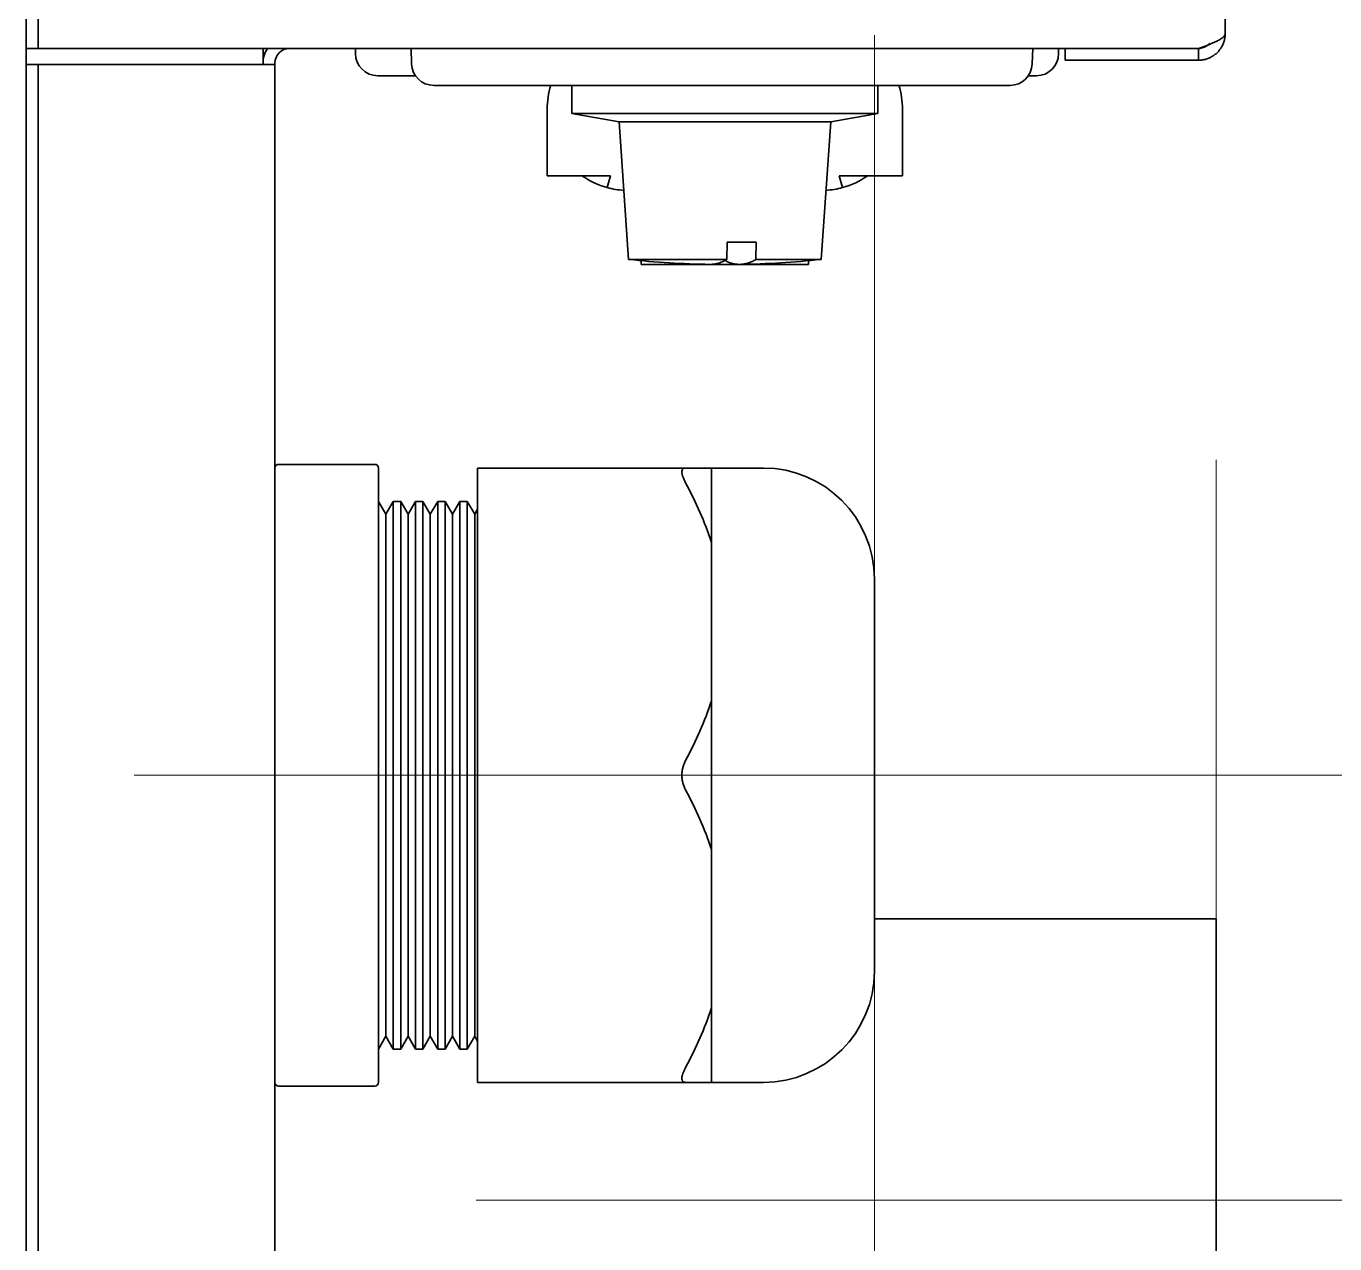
# Model space of a CAD drawing. Extents: x 6569 to 10251, y -294 to 3100.
# Drawn here: x 8204.6 to 8293, y 1344.1 to 1426.3 of the extents above; entities that cross this region are included whole.
import ezdxf

# ---------------------------------------------------------------- set-up
doc = ezdxf.new("R2010")
doc.units = 0
doc.header["$LTSCALE"] = 5
doc.layers.get('0').update_dxf_attribs({"linetype": 'CONTINUOUS', "lineweight": 0})
doc.layers.add('1', color=7, linetype='CONTINUOUS', true_color=0xffffff)

msp = doc.modelspace()

# ---------------------------------------------------------------- linework, layer by layer
at = {"color": 1}
for p, q in [((8261.864, 1425.726), (8261.864, 1325.726)), ((8211.864, 1375.726), (8311.864, 1375.726))]:
    msp.add_line(p, q, dxfattribs=at)
at = {"color": 6}
for p, q in [((8284.964, 1397.026), (8284.964, 1297.026)), ((8234.964, 1347.026), (8334.964, 1347.026))]:
    msp.add_line(p, q, dxfattribs=at)
at = {"layer": '1', "color": 7, "linetype": 'Continuous', "lineweight": 35}
for p, q in [((8204.564, 1881.326), (8204.564, 1277.426)), ((8285.564, 1425.826), (8285.564, 1881.322)), ((8205.364, 1426.826), (8205.364, 1424.826)), ((8205.364, 1424.826), (8204.564, 1424.826)), ((8205.364, 1424.826), (8206.364, 1424.826)), ((8283.764, 1424.826), (8206.364, 1424.826)), ((8220.564, 1423.824), (8220.564, 1424.825)), ((8226.814, 1424.826), (8226.814, 1424.476)), ((8230.564, 1424.826), (8230.601, 1423.774)), ((8272.564, 1424.826), (8272.528, 1423.774)), ((8274.314, 1424.476), (8274.314, 1424.826)), ((8274.764, 1424.026), (8274.764, 1424.826)), ((8283.764, 1424.826), (8283.764, 1424.026)), ((8204.564, 1423.726), (8205.364, 1423.726)), ((8205.364, 1423.726), (8206.364, 1423.726)), ((8205.364, 1423.726), (8205.364, 1421.726)), ((8219.564, 1423.726), (8206.364, 1423.726)), ((8219.564, 1423.726), (8221.364, 1423.726)), ((8220.564, 1423.726), (8220.564, 1423.824)), ((8221.364, 1423.826), (8221.364, 1423.726)), ((8221.364, 1287.026), (8221.364, 1423.726)), ((8276.764, 1424.026), (8274.764, 1424.026)), ((8283.764, 1424.026), (8276.764, 1424.026)), ((8228.314, 1422.976), (8230.864, 1422.976)), ((8272.265, 1422.976), (8272.814, 1422.976)), ((8205.364, 1421.726), (8205.364, 1288.026)), ((8235.564, 1422.326), (8232.1, 1422.326)), ((8267.564, 1422.326), (8235.564, 1422.326)), ((8241.434, 1422.326), (8241.434, 1420.426)), ((8262.094, 1420.426), (8262.094, 1422.326)), ((8271.029, 1422.326), (8267.564, 1422.326)), ((8239.764, 1420.726), (8239.764, 1416.226)), ((8263.764, 1416.226), (8263.764, 1420.726)), ((8241.434, 1420.426), (8244.614, 1419.865)), ((8241.591, 1420.426), (8241.434, 1420.426)), ((8262.094, 1420.426), (8241.591, 1420.426)), ((8244.614, 1419.865), (8245.264, 1410.57)), ((8253.006, 1419.865), (8244.614, 1419.865)), ((8258.914, 1419.865), (8253.006, 1419.865)), ((8258.264, 1410.57), (8258.914, 1419.865)), ((8258.914, 1419.865), (8262.094, 1420.426)), ((8239.764, 1416.226), (8244.037, 1416.226)), ((8244.037, 1416.226), (8243.817, 1415.42)), ((8259.711, 1415.42), (8259.492, 1416.226)), ((8259.492, 1416.226), (8263.764, 1416.226)), ((8251.909, 1411.733), (8251.895, 1410.57)), ((8253.879, 1411.733), (8251.909, 1411.733)), ((8253.864, 1410.57), (8253.879, 1411.733)), ((8245.264, 1410.57), (8251.895, 1410.57)), ((8246.114, 1410.485), (8246.114, 1410.226)), ((8248.939, 1410.226), (8246.114, 1410.226)), ((8248.939, 1410.289), (8248.939, 1410.226)), ((8254.589, 1410.226), (8248.939, 1410.226)), ((8258.264, 1410.57), (8253.864, 1410.57)), ((8254.589, 1410.289), (8254.589, 1410.226)), ((8257.414, 1410.226), (8254.589, 1410.226)), ((8257.414, 1410.485), (8257.414, 1410.226)), ((8221.614, 1396.726), (8228.114, 1396.726)), ((8228.364, 1396.476), (8228.364, 1395.601)), ((8235.064, 1395.476), (8235.064, 1396.476)), ((8235.064, 1396.476), (8249.111, 1396.476)), ((8250.864, 1396.476), (8250.864, 1391.453)), ((8254.364, 1396.476), (8250.864, 1396.476)), ((8228.364, 1395.601), (8228.364, 1376.601)), ((8235.064, 1395.476), (8235.064, 1376.726)), ((8228.864, 1393.36), (8228.364, 1394.226)), ((8229.364, 1394.226), (8228.864, 1393.36)), ((8229.864, 1394.226), (8229.364, 1394.226)), ((8229.364, 1357.226), (8229.364, 1394.226)), ((8230.364, 1393.36), (8229.864, 1394.226)), ((8229.864, 1394.226), (8229.864, 1357.226)), ((8230.864, 1394.226), (8230.364, 1393.36)), ((8231.364, 1394.226), (8230.864, 1394.226)), ((8230.864, 1357.226), (8230.864, 1394.226)), ((8231.864, 1393.36), (8231.364, 1394.226)), ((8231.364, 1394.226), (8231.364, 1357.226)), ((8232.364, 1394.226), (8231.864, 1393.36)), ((8232.864, 1394.226), (8232.364, 1394.226)), ((8232.364, 1394.226), (8232.364, 1357.226)), ((8232.864, 1394.226), (8232.864, 1357.226)), ((8233.364, 1393.36), (8232.864, 1394.226)), ((8233.864, 1394.226), (8233.364, 1393.36)), ((8234.364, 1394.226), (8233.864, 1394.226)), ((8233.864, 1357.226), (8233.864, 1394.226)), ((8234.364, 1394.226), (8234.364, 1357.226)), ((8234.864, 1393.36), (8234.364, 1394.226)), ((8228.864, 1393.36), (8228.864, 1358.092)), ((8230.364, 1393.36), (8230.364, 1358.092)), ((8231.864, 1393.36), (8231.864, 1358.092)), ((8233.364, 1393.36), (8233.364, 1358.092)), ((8235.064, 1393.706), (8234.864, 1393.36)), ((8234.864, 1393.36), (8234.864, 1358.092)), ((8250.864, 1391.453), (8250.864, 1386.101)), ((8261.864, 1362.476), (8261.864, 1388.976)), ((8250.864, 1386.101), (8250.864, 1380.749)), ((8250.864, 1380.749), (8250.864, 1370.703)), ((8228.364, 1376.601), (8228.364, 1374.851)), ((8235.064, 1374.726), (8235.064, 1376.726)), ((8228.364, 1374.851), (8228.364, 1355.851)), ((8235.064, 1374.726), (8235.064, 1355.976)), ((8250.864, 1370.703), (8250.864, 1365.351)), ((8284.964, 1366.026), (8261.864, 1366.026)), ((8284.964, 1328.026), (8284.964, 1366.026)), ((8250.864, 1365.351), (8250.864, 1359.999)), ((8250.864, 1359.999), (8250.864, 1354.976)), ((8228.364, 1357.226), (8228.864, 1358.092)), ((8228.864, 1358.092), (8229.364, 1357.226)), ((8229.864, 1357.226), (8230.364, 1358.092)), ((8230.364, 1358.092), (8230.864, 1357.226)), ((8231.364, 1357.226), (8231.864, 1358.092)), ((8231.864, 1358.092), (8232.364, 1357.226)), ((8232.864, 1357.226), (8233.364, 1358.092)), ((8233.364, 1358.092), (8233.864, 1357.226)), ((8234.364, 1357.226), (8234.864, 1358.092)), ((8234.864, 1358.092), (8235.064, 1357.746)), ((8229.364, 1357.226), (8229.864, 1357.226)), ((8230.864, 1357.226), (8231.364, 1357.226)), ((8232.364, 1357.226), (8232.864, 1357.226)), ((8233.864, 1357.226), (8234.364, 1357.226)), ((8228.364, 1355.851), (8228.364, 1354.976)), ((8235.064, 1354.976), (8235.064, 1355.976)), ((8221.614, 1354.726), (8228.114, 1354.726)), ((8249.111, 1354.976), (8235.064, 1354.976)), ((8250.864, 1354.976), (8254.364, 1354.976))]:
    msp.add_line(p, q, dxfattribs=at)
for centre, radius, start, end in [((8222.364, 1423.826), 1.8, 146.25151, 180), ((8222.364, 1423.826), 1, 90, 180), ((8228.314, 1424.476), 1.5, 180, 270), ((8272.814, 1424.476), 1.5, 270, 0), ((8232.1, 1423.826), 1.5, 182, 270), ((8271.029, 1423.826), 1.5, 270, 358), ((8245.264, 1420.726), 5.5, 163.08702, 180), ((8258.264, 1420.726), 5.5, 0, 16.91298), ((8245.264, 1420.726), 5.5, 234.9032, 254.74488), ((8245.264, 1420.726), 5.5, 254.74488, 266.59907), ((8258.264, 1420.726), 5.5, 273.40093, 285.25512), ((8258.264, 1420.726), 5.5, 285.25512, 305.0968), ((8251.679, 1470.226), 60, 263.86251, 269.11168), ((8251.849, 1470.226), 60, 270.88649, 276.13749), ((8221.614, 1396.476), 0.25, 90, 180), ((8228.114, 1396.476), 0.25, 0, 90), ((8254.364, 1388.976), 7.5, 0, 90), ((8254.364, 1362.476), 7.5, 270, 0), ((8221.614, 1354.976), 0.25, 180, 270), ((8228.114, 1354.976), 0.25, 270, 0)]:
    msp.add_arc(centre, radius, start, end, dxfattribs=at)
for points in [[(8283.764, 1424.026), (8283.85, 1424.026), (8284.021, 1424.038), (8284.273, 1424.093), (8284.515, 1424.183), (8284.741, 1424.307), (8284.947, 1424.461), (8285.129, 1424.643), (8285.284, 1424.85), (8285.407, 1425.076), (8285.497, 1425.317), (8285.552, 1425.569), (8285.564, 1425.74), (8285.564, 1425.826)], [(8283.764, 1424.826), (8283.85, 1424.856), (8284.021, 1424.917), (8284.273, 1425.008), (8284.515, 1425.099), (8284.741, 1425.19), (8284.947, 1425.281), (8285.129, 1425.372), (8285.284, 1425.462), (8285.407, 1425.553), (8285.497, 1425.644), (8285.552, 1425.735), (8285.564, 1425.796), (8285.564, 1425.826)]]:
    msp.add_open_spline(points, degree=3, dxfattribs=at)
for points, knots in [([(8283.764, 1424.826), (8283.817, 1424.826), (8283.921, 1424.834), (8284.075, 1424.871), (8284.22, 1424.931), (8284.355, 1425.014), (8284.458, 1425.102), (8284.515, 1425.164), (8284.535, 1425.189)], [0, 0, 0, 0, 0.178577, 0.357153, 0.53573, 0.714306, 0.892883, 1, 1, 1, 1]), ([(8251.895, 1410.57), (8251.848, 1410.542), (8251.759, 1410.49), (8251.636, 1410.429), (8251.522, 1410.38), (8251.418, 1410.341), (8251.322, 1410.31), (8251.234, 1410.287), (8251.154, 1410.269), (8251.081, 1410.256), (8251.016, 1410.247), (8250.959, 1410.241), (8250.908, 1410.237), (8250.864, 1410.235), (8250.822, 1410.233), (8250.783, 1410.233), (8250.759, 1410.233), (8250.749, 1410.233)], [0, 0, 0, 0, 0.067974, 0.135949, 0.203923, 0.271898, 0.339872, 0.407847, 0.475821, 0.543796, 0.61177, 0.679745, 0.747719, 0.815694, 0.883668, 0.951642, 1, 1, 1, 1]), ([(8251.837, 1410.457), (8251.856, 1410.448), (8251.914, 1410.42), (8252.006, 1410.38), (8252.111, 1410.341), (8252.207, 1410.31), (8252.295, 1410.287), (8252.375, 1410.269), (8252.447, 1410.256), (8252.512, 1410.247), (8252.57, 1410.241), (8252.621, 1410.237), (8252.665, 1410.235), (8252.707, 1410.233), (8252.749, 1410.233), (8252.792, 1410.233), (8252.834, 1410.235), (8252.878, 1410.237), (8252.929, 1410.241), (8252.986, 1410.247), (8253.051, 1410.256), (8253.124, 1410.269), (8253.204, 1410.287), (8253.291, 1410.31), (8253.387, 1410.341), (8253.492, 1410.38), (8253.605, 1410.429), (8253.729, 1410.49), (8253.818, 1410.542), (8253.864, 1410.57)], [0, 0, 0, 0, 0.016913, 0.054724, 0.092535, 0.130346, 0.168157, 0.205968, 0.243779, 0.28159, 0.319401, 0.357212, 0.395023, 0.432834, 0.470645, 0.508456, 0.546267, 0.584078, 0.62189, 0.659701, 0.697512, 0.735323, 0.773134, 0.810945, 0.848756, 0.886567, 0.924378, 0.962189, 1, 1, 1, 1]), ([(8249.111, 1396.476), (8249.073, 1396.476), (8249.038, 1396.471), (8248.978, 1396.45), (8248.952, 1396.434), (8248.925, 1396.406), (8248.92, 1396.4), (8248.91, 1396.387), (8248.897, 1396.367), (8248.887, 1396.344), (8248.87, 1396.293), (8248.864, 1396.254), (8248.864, 1396.197), (8248.865, 1396.185), (8248.866, 1396.161), (8248.869, 1396.124), (8248.88, 1396.059), (8248.893, 1396.002), (8248.906, 1395.958), (8248.91, 1395.943), (8248.92, 1395.912), (8248.925, 1395.897), (8248.952, 1395.818), (8248.978, 1395.753), (8249.038, 1395.617), (8249.073, 1395.548), (8249.111, 1395.476)], [0, 0, 0, 0, 0.125, 0.125, 0.25, 0.25, 0.28125, 0.28125, 0.3125, 0.375, 0.375, 0.5, 0.5, 0.53125, 0.53125, 0.5625, 0.625, 0.6875, 0.6875, 0.71875, 0.71875, 0.75, 0.75, 0.875, 0.875, 1, 1, 1, 1]), ([(8250.864, 1396.476), (8250.636, 1396.476), (8250.372, 1396.476), (8249.783, 1396.476), (8249.459, 1396.476), (8249.111, 1396.476)], [0, 0, 0, 0, 0.5, 0.5, 1, 1, 1, 1]), ([(8250.864, 1391.453), (8250.636, 1392.144), (8250.372, 1392.824), (8249.783, 1394.164), (8249.459, 1394.824), (8249.111, 1395.476)], [0, 0, 0, 0, 0.5, 0.5, 1, 1, 1, 1]), ([(8250.864, 1380.749), (8250.636, 1380.058), (8250.372, 1379.378), (8249.783, 1378.038), (8249.459, 1377.378), (8249.111, 1376.726)], [0, 0, 0, 0, 0.5, 0.5, 1, 1, 1, 1]), ([(8249.111, 1376.726), (8249.073, 1376.654), (8249.038, 1376.58), (8248.978, 1376.423), (8248.952, 1376.342), (8248.925, 1376.235), (8248.92, 1376.214), (8248.91, 1376.171), (8248.897, 1376.106), (8248.887, 1376.04), (8248.87, 1375.908), (8248.864, 1375.818), (8248.864, 1375.704), (8248.865, 1375.681), (8248.866, 1375.636), (8248.869, 1375.568), (8248.88, 1375.456), (8248.893, 1375.369), (8248.906, 1375.303), (8248.91, 1375.282), (8248.92, 1375.239), (8248.925, 1375.217), (8248.952, 1375.11), (8248.978, 1375.029), (8249.038, 1374.873), (8249.073, 1374.798), (8249.111, 1374.726)], [0, 0, 0, 0, 0.125, 0.125, 0.25, 0.25, 0.28125, 0.28125, 0.3125, 0.375, 0.375, 0.5, 0.5, 0.53125, 0.53125, 0.5625, 0.625, 0.6875, 0.6875, 0.71875, 0.71875, 0.75, 0.75, 0.875, 0.875, 1, 1, 1, 1]), ([(8250.864, 1370.703), (8250.636, 1371.394), (8250.372, 1372.074), (8249.783, 1373.414), (8249.459, 1374.074), (8249.111, 1374.726)], [0, 0, 0, 0, 0.5, 0.5, 1, 1, 1, 1]), ([(8250.864, 1359.999), (8250.636, 1359.308), (8250.372, 1358.628), (8249.783, 1357.288), (8249.459, 1356.628), (8249.111, 1355.976)], [0, 0, 0, 0, 0.5, 0.5, 1, 1, 1, 1]), ([(8249.111, 1355.976), (8249.073, 1355.904), (8249.038, 1355.835), (8248.978, 1355.7), (8248.952, 1355.634), (8248.925, 1355.555), (8248.92, 1355.54), (8248.91, 1355.509), (8248.897, 1355.464), (8248.887, 1355.422), (8248.87, 1355.34), (8248.864, 1355.29), (8248.864, 1355.233), (8248.865, 1355.222), (8248.866, 1355.201), (8248.869, 1355.17), (8248.88, 1355.124), (8248.893, 1355.093), (8248.906, 1355.072), (8248.91, 1355.065), (8248.92, 1355.052), (8248.925, 1355.046), (8248.952, 1355.019), (8248.978, 1355.002), (8249.038, 1354.981), (8249.073, 1354.976), (8249.111, 1354.976)], [0, 0, 0, 0, 0.125, 0.125, 0.25, 0.25, 0.28125, 0.28125, 0.3125, 0.375, 0.375, 0.5, 0.5, 0.53125, 0.53125, 0.5625, 0.625, 0.6875, 0.6875, 0.71875, 0.71875, 0.75, 0.75, 0.875, 0.875, 1, 1, 1, 1]), ([(8250.864, 1354.976), (8250.636, 1354.976), (8250.372, 1354.976), (8249.783, 1354.976), (8249.459, 1354.976), (8249.111, 1354.976)], [0, 0, 0, 0, 0.5, 0.5, 1, 1, 1, 1])]:
    msp.add_open_spline(points, degree=3, knots=knots, dxfattribs=at)

doc.saveas('drawing.dxf')
